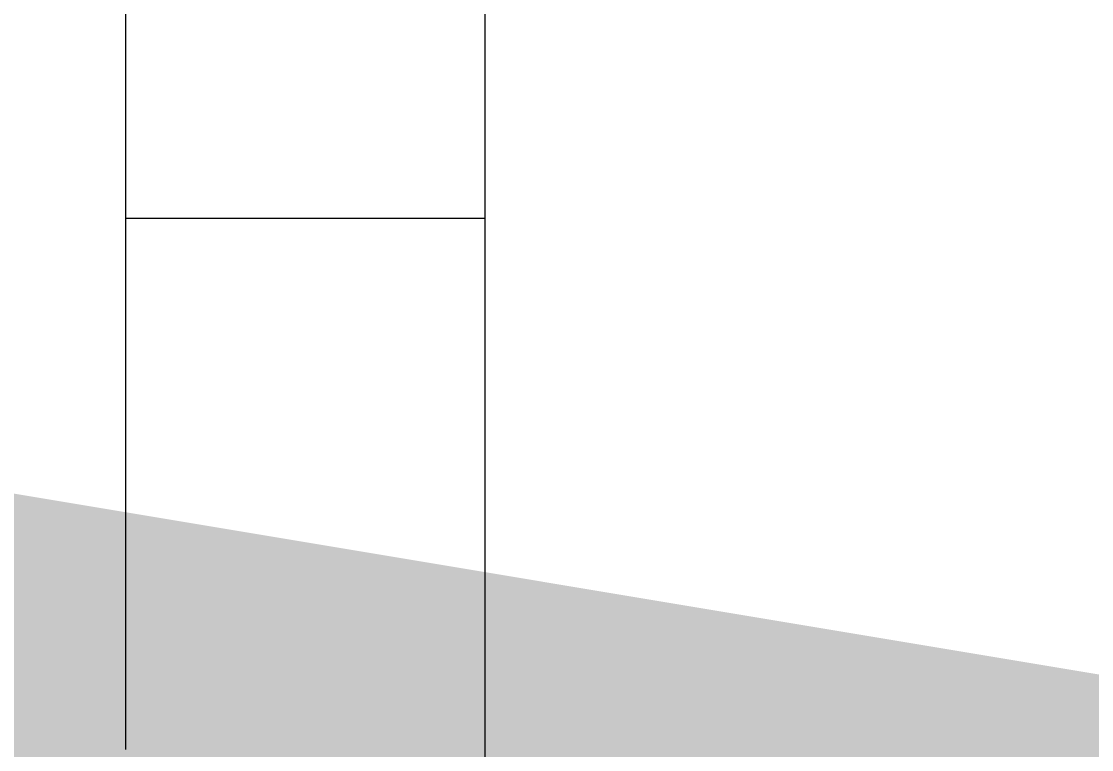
# Model space of a CAD drawing. Header units: inches. Extents: x -12418 to 57169, y -29325 to 19878.
# Drawn here: x 28388.9 to 28447, y -6885.6 to -6846 of the extents above; entities that cross this region are included whole.
import ezdxf

# ---------------------------------------------------------------- set-up
doc = ezdxf.new("R2010")
doc.units = ezdxf.units.IN
doc.header["$LTSCALE"] = 25
doc.header["$MEASUREMENT"] = 0
doc.header["$PDMODE"] = 3
doc.layers.get('0').update_dxf_attribs({"color": 8})
doc.layers.get('Defpoints').update_dxf_attribs({"color": 8})
for name, color, linetype, lineweight in [('00-Ground Floor$0$LOADING', 253, 'Continuous', 5), ('00-Ground Floor$0$NEW Wall', 166, 'Continuous', 5), ('E-DIM', 6, 'Continuous', 18)]:
    doc.layers.add(name, color=color, linetype=linetype, lineweight=lineweight)
doc.styles.get("Standard").update_dxf_attribs({"font": 'arial.ttf'})
doc.dimstyles.get("Standard").update_dxf_attribs({"dimtxt": 150, "dimasz": 150, "dimexe": 0.18, "dimexo": 0.0625, "dimgap": 1, "dimtad": 1, "dimdec": 0, "dimlfac": 0.1, "dimzin": 0, "dimdsep": 46, "dimtxsty": 'Standard', "dimcen": 0.09, "dimclrd": 256, "dimclrt": 7, "dimadec": 0, "dimazin": 0, "dimtfac": 1, "dimtdec": 0, "dimtofl": 0, "dimtmove": 0, "dimatfit": 3, "dimfxl": 1, "dimtolj": 1, "dimtzin": 0, "dimarcsym": 0})

# ---------------------------------------------------------------- blocks, each defined once
blk = doc.blocks.new('*X861')
at = {"color": 0}
for p, q in [((5, 3), (5, 3)), ((5, 3), (5, 3)), ((5, 3), (5, 3)), ((5, 3), (5, 3)), ((5, 3), (5, 3)), ((5, 3), (5, 3)), ((5, 3), (5, 3)), ((5, 3), (5, 3)), ((5, 3), (5, 3)), ((5, 3), (5, 3)), ((5, 3), (5, 3)), ((5, 3), (5, 3)), ((5, 3), (5, 3)), ((5, 3), (5, 3)), ((5, 3), (5, 3)), ((5, 3), (5, 3)), ((5, 3), (5, 3)), ((5, 3), (5, 3)), ((5, 3), (5, 3)), ((5, 3), (5, 3)), ((5, 3), (5, 3)), ((5, 3), (5, 3)), ((5, 3), (5, 3)), ((5, 3), (5, 3)), ((5, 3), (5, 3)), ((5, 3), (5, 3)), ((5, 3), (5, 3)), ((5, 3), (5, 3)), ((5, 3), (5, 3)), ((5, 3), (5, 3)), ((5, 3), (5, 3)), ((5, 3), (5, 3)), ((5, 3), (5, 3)), ((5, 3), (5, 3)), ((5, 3), (5, 3)), ((5, 3), (5, 3)), ((5, 3), (5, 3)), ((5, 3), (5, 3)), ((5, 3), (5, 3)), ((5, 3), (5, 3)), ((5, 3), (5, 3)), ((5, 3), (5, 3)), ((5, 3), (5, 3)), ((5, 3), (5, 3)), ((5, 3), (5, 3)), ((5, 3), (5, 3)), ((5, 3), (5, 3)), ((5, 3), (5, 3)), ((5, 3), (5, 3)), ((5, 3), (5, 3)), ((5, 3), (5, 3)), ((5, 3), (5, 3)), ((5, 3), (5, 3)), ((5, 3), (5, 3)), ((5, 3), (5, 3)), ((5, 3), (5, 3)), ((5, 3), (5, 3)), ((5, 3), (5, 3)), ((5, 3), (5, 3)), ((5, 3), (5, 3)), ((5, 3), (5, 3)), ((5, 3), (5, 3)), ((5, 3), (5, 3)), ((5, 3), (5, 3)), ((5, 3), (5, 3)), ((5, 3), (5, 3)), ((6, 3), (5, 3)), ((5, 3), (5, 3)), ((6, 3), (5, 3)), ((5, 3), (5, 3)), ((6, 3), (5, 3)), ((5, 3), (5, 3)), ((6, 3), (5, 3)), ((5, 3), (5, 3)), ((5, 3), (5, 3)), ((5, 3), (5, 3)), ((5, 3), (5, 3)), ((5, 3), (5, 3)), ((5, 3), (5, 3)), ((5, 3), (5, 3)), ((5, 3), (5, 3)), ((5, 3), (5, 3)), ((5, 3), (5, 3)), ((5, 3), (5, 3)), ((5, 3), (5, 3)), ((5, 3), (5, 3)), ((5, 3), (5, 3)), ((5, 3), (5, 3)), ((5, 3), (5, 3)), ((5, 3), (5, 3)), ((5, 3), (5, 3)), ((5, 3), (5, 3)), ((5, 3), (5, 3)), ((5, 3), (5, 3)), ((5, 3), (5, 3)), ((5, 3), (5, 3)), ((6, 3), (6, 3)), ((6, 3), (6, 3)), ((6, 3), (6, 3)), ((6, 3), (6, 3)), ((6, 3), (6, 3)), ((6, 3), (6, 3)), ((6, 3), (6, 3)), ((6, 3), (6, 3)), ((6, 3), (6, 3)), ((6, 3), (6, 3)), ((6, 3), (6, 3)), ((6, 3), (6, 3)), ((6, 3), (6, 3)), ((6, 3), (6, 3)), ((6, 3), (6, 3)), ((6, 3), (6, 3)), ((6, 3), (6, 3)), ((6, 3), (6, 3)), ((6, 3), (6, 3)), ((6, 3), (6, 3)), ((6, 3), (6, 3)), ((6, 3), (6, 3)), ((6, 3), (6, 3)), ((6, 3), (6, 3)), ((6, 3), (6, 3)), ((6, 3), (6, 3)), ((6, 3), (6, 3)), ((6, 3), (6, 3)), ((6, 3), (6, 3)), ((6, 3), (6, 3)), ((6, 3), (6, 3)), ((6, 3), (6, 3)), ((6, 3), (6, 3)), ((6, 3), (6, 3)), ((6, 3), (6, 3)), ((6, 3), (6, 3)), ((6, 3), (6, 3)), ((6, 3), (6, 3)), ((6, 3), (6, 3)), ((6, 3), (6, 3)), ((6, 3), (6, 3)), ((6, 3), (6, 3)), ((6, 3), (6, 3)), ((6, 3), (6, 3)), ((6, 3), (6, 3)), ((6, 3), (6, 3)), ((6, 3), (6, 3)), ((6, 3), (6, 3)), ((6, 3), (6, 3)), ((6, 3), (6, 3)), ((6, 3), (6, 3)), ((6, 3), (6, 3)), ((6, 3), (6, 3)), ((6, 3), (6, 3)), ((6, 3), (6, 3)), ((6, 3), (6, 3)), ((6, 3), (6, 3)), ((6, 3), (6, 3)), ((6, 3), (6, 3)), ((6, 3), (6, 3)), ((6, 3), (6, 3)), ((6, 3), (6, 3)), ((6, 3), (6, 3)), ((6, 3), (6, 3)), ((6, 3), (6, 3)), ((6, 3), (6, 3)), ((6, 3), (6, 3)), ((6, 3), (6, 3)), ((6, 3), (6, 3)), ((6, 3), (6, 3)), ((6, 3), (6, 3)), ((6, 3), (6, 3)), ((6, 3), (6, 3)), ((6, 3), (6, 3)), ((6, 3), (6, 3)), ((6, 3), (6, 3)), ((6, 3), (6, 3)), ((6, 3), (6, 3)), ((6, 3), (6, 3)), ((6, 3), (6, 3)), ((6, 3), (6, 3)), ((6, 3), (6, 3)), ((6, 3), (6, 3)), ((6, 3), (6, 3)), ((6, 3), (6, 3)), ((6, 3), (6, 3)), ((6, 3), (6, 3)), ((6, 3), (6, 3)), ((6, 3), (6, 3)), ((6, 3), (6, 3)), ((6, 3), (6, 3)), ((6, 3), (6, 3)), ((6, 3), (6, 3)), ((6, 3), (6, 3)), ((6, 3), (6, 3)), ((6, 3), (6, 3)), ((6, 3), (6, 3)), ((6, 3), (6, 3)), ((6, 3), (6, 3)), ((6, 3), (6, 3)), ((6, 3), (6, 3)), ((6, 3), (6, 3)), ((6, 3), (6, 3)), ((6, 3), (6, 3)), ((6, 3), (6, 3)), ((6, 3), (6, 3)), ((6, 3), (6, 3)), ((6, 3), (6, 3)), ((6, 3), (6, 3)), ((6, 3), (6, 3)), ((6, 3), (6, 3)), ((6, 3), (6, 3)), ((6, 3), (6, 3)), ((6, 3), (6, 3)), ((6, 3), (6, 3)), ((6, 3), (6, 3)), ((6, 3), (6, 3)), ((6, 3), (6, 3)), ((6, 3), (6, 3)), ((6, 3), (6, 3)), ((6, 3), (6, 3)), ((6, 3), (6, 3)), ((6, 3), (6, 3)), ((6, 3), (6, 3)), ((6, 3), (6, 3)), ((6, 3), (6, 3)), ((6, 3), (6, 3)), ((6, 3), (6, 3)), ((6, 3), (6, 3)), ((6, 3), (6, 3)), ((6, 3), (6, 3)), ((6, 3), (6, 3)), ((6, 3), (6, 3)), ((6, 3), (6, 3)), ((6, 3), (6, 3)), ((6, 3), (6, 3)), ((6, 3), (6, 3)), ((6, 3), (6, 3)), ((6, 3), (6, 3)), ((6, 3), (6, 3)), ((6, 3), (6, 3)), ((6, 3), (6, 3)), ((6, 3), (6, 3)), ((6, 3), (6, 3)), ((6, 3), (6, 3)), ((6, 3), (6, 3)), ((6, 3), (6, 3)), ((6, 3), (6, 3)), ((6, 3), (6, 3)), ((6, 3), (6, 3)), ((6, 3), (6, 3)), ((6, 3), (6, 3)), ((6, 3), (6, 3)), ((6, 3), (6, 3)), ((6, 3), (6, 3)), ((6, 3), (6, 3)), ((6, 3), (6, 3)), ((6, 3), (6, 3)), ((6, 3), (6, 3)), ((6, 3), (6, 3)), ((6, 3), (6, 3)), ((6, 3), (6, 3)), ((6, 3), (6, 3)), ((6, 3), (6, 3)), ((6, 3), (6, 3)), ((6, 3), (6, 3)), ((6, 3), (6, 3)), ((6, 3), (6, 3)), ((6, 3), (6, 3)), ((6, 3), (6, 3)), ((6, 3), (6, 3)), ((6, 3), (6, 3)), ((6, 3), (6, 3)), ((6, 3), (6, 3)), ((6, 3), (6, 3)), ((6, 3), (6, 3)), ((6, 3), (6, 3)), ((6, 3), (6, 3)), ((6, 3), (6, 3)), ((6, 3), (6, 3)), ((6, 3), (6, 3)), ((6, 3), (6, 3)), ((6, 3), (6, 3)), ((6, 3), (6, 3)), ((6, 3), (6, 3)), ((6, 3), (6, 3)), ((6, 3), (6, 3)), ((6, 3), (6, 3)), ((6, 3), (6, 3)), ((6, 3), (6, 3)), ((6, 3), (6, 3)), ((6, 3), (6, 3)), ((6, 3), (6, 3)), ((6, 3), (6, 3)), ((6, 3), (6, 3)), ((6, 3), (6, 3)), ((6, 3), (6, 3)), ((6, 3), (6, 3)), ((6, 3), (6, 3)), ((6, 3), (6, 3)), ((6, 3), (6, 3)), ((6, 3), (6, 3)), ((6, 3), (6, 3)), ((6, 3), (6, 3)), ((6, 3), (5, 3)), ((6, 3), (5, 3)), ((6, 3), (5, 3)), ((6, 3), (5, 3)), ((6, 3), (5, 3)), ((6, 3), (6, 3)), ((6, 3), (6, 3)), ((6, 3), (6, 3)), ((6, 3), (6, 3)), ((6, 3), (6, 3)), ((6, 3), (6, 3)), ((6, 3), (6, 3)), ((6, 3), (6, 3)), ((6, 3), (6, 3)), ((6, 3), (6, 3)), ((6, 3), (6, 3)), ((6, 3), (6, 3)), ((6, 3), (6, 3)), ((6, 3), (6, 3)), ((6, 3), (6, 3)), ((6, 3), (6, 3)), ((6, 3), (6, 3)), ((6, 3), (6, 3)), ((6, 3), (6, 3)), ((6, 3), (6, 3)), ((6, 3), (6, 3)), ((6, 3), (6, 3)), ((6, 3), (6, 3)), ((6, 3), (6, 3)), ((6, 3), (6, 3)), ((6, 3), (6, 3)), ((6, 3), (6, 3)), ((6, 3), (6, 3)), ((6, 3), (6, 3)), ((6, 3), (6, 3)), ((6, 3), (6, 3)), ((6, 3), (6, 3)), ((6, 3), (6, 3)), ((6, 3), (6, 3)), ((6, 3), (6, 3)), ((6, 3), (6, 3)), ((6, 3), (6, 3)), ((6, 3), (6, 3)), ((6, 3), (6, 3)), ((6, 3), (6, 3)), ((6, 3), (6, 3)), ((6, 3), (6, 3)), ((6, 3), (6, 3)), ((6, 3), (6, 3)), ((6, 3), (6, 3)), ((6, 3), (6, 3)), ((6, 3), (6, 3)), ((6, 3), (6, 3)), ((6, 3), (6, 3)), ((6, 3), (6, 3)), ((6, 3), (6, 3)), ((6, 3), (6, 3)), ((6, 3), (6, 3)), ((6, 3), (6, 3)), ((6, 3), (6, 3)), ((6, 3), (6, 3)), ((6, 3), (6, 3)), ((6, 3), (6, 3)), ((6, 3), (6, 3)), ((6, 3), (6, 3)), ((6, 3), (6, 3)), ((6, 3), (6, 3)), ((6, 3), (6, 3)), ((6, 3), (6, 3)), ((6, 3), (6, 3)), ((6, 3), (6, 3)), ((6, 3), (6, 3)), ((6, 3), (6, 3)), ((6, 3), (6, 3)), ((6, 3), (6, 3)), ((6, 3), (6, 3)), ((6, 3), (6, 3)), ((6, 3), (6, 3)), ((6, 3), (6, 3)), ((6, 3), (6, 3)), ((6, 3), (6, 3)), ((6, 3), (6, 3)), ((6, 3), (6, 3)), ((6, 3), (6, 3)), ((6, 3), (6, 3)), ((6, 3), (6, 3)), ((6, 3), (6, 3)), ((6, 3), (6, 3)), ((6, 3), (6, 3)), ((6, 3), (6, 3)), ((6, 3), (6, 3)), ((6, 3), (6, 3)), ((6, 3), (6, 3)), ((6, 3), (6, 3)), ((6, 3), (6, 3)), ((6, 3), (6, 3)), ((6, 3), (6, 3)), ((6, 3), (6, 3)), ((6, 3), (6, 3)), ((6, 3), (6, 3)), ((6, 3), (6, 3)), ((6, 3), (6, 3)), ((6, 3), (6, 3)), ((6, 3), (6, 3)), ((6, 3), (6, 3)), ((6, 3), (6, 3)), ((6, 3), (6, 3)), ((6, 3), (6, 3)), ((6, 3), (6, 3)), ((6, 3), (6, 3)), ((6, 3), (6, 3)), ((6, 3), (6, 3)), ((6, 3), (6, 3)), ((6, 3), (6, 3)), ((6, 3), (6, 3)), ((6, 3), (6, 3)), ((6, 3), (6, 3)), ((6, 3), (6, 3)), ((6, 3), (6, 3)), ((6, 3), (6, 3)), ((6, 3), (6, 3)), ((6, 3), (6, 3)), ((6, 3), (6, 3)), ((6, 3), (6, 3)), ((6, 3), (6, 3)), ((6, 3), (6, 3)), ((6, 3), (6, 3)), ((6, 3), (6, 3)), ((6, 3), (6, 3)), ((6, 3), (6, 3)), ((6, 3), (6, 3)), ((6, 3), (6, 3)), ((6, 3), (6, 3)), ((6, 3), (6, 3)), ((6, 3), (6, 3)), ((6, 3), (6, 3)), ((6, 3), (6, 3)), ((6, 3), (6, 3)), ((6, 3), (6, 3)), ((6, 3), (6, 3)), ((6, 3), (6, 3)), ((6, 3), (6, 3)), ((6, 3), (6, 3)), ((6, 3), (6, 3)), ((6, 3), (6, 3)), ((6, 3), (6, 3)), ((6, 3), (6, 3)), ((6, 3), (6, 3)), ((6, 3), (6, 3)), ((6, 3), (6, 3)), ((6, 3), (6, 3)), ((6, 3), (6, 3)), ((6, 3), (6, 3)), ((6, 3), (6, 3)), ((6, 3), (6, 3)), ((6, 3), (6, 3)), ((6, 3), (6, 3)), ((6, 3), (6, 3)), ((6, 3), (6, 3)), ((6, 3), (6, 3)), ((6, 3), (6, 3)), ((6, 3), (6, 3)), ((6, 3), (6, 3)), ((6, 3), (6, 3)), ((6, 3), (6, 3)), ((6, 3), (6, 3)), ((6, 3), (6, 3)), ((6, 3), (6, 3)), ((6, 3), (6, 3)), ((6, 3), (6, 3)), ((6, 3), (6, 3)), ((6, 3), (6, 3)), ((6, 3), (6, 3)), ((6, 3), (6, 3)), ((6, 3), (6, 3)), ((6, 3), (6, 3)), ((6, 3), (6, 3)), ((6, 3), (6, 3)), ((6, 3), (6, 3)), ((6, 3), (6, 3)), ((6, 3), (6, 3)), ((6, 3), (6, 3)), ((6, 3), (6, 3)), ((6, 3), (6, 3)), ((6, 3), (6, 3)), ((6, 3), (6, 3)), ((6, 3), (6, 3)), ((6, 3), (6, 3)), ((6, 3), (6, 3)), ((6, 3), (6, 3)), ((6, 3), (6, 3)), ((6, 3), (6, 3)), ((6, 3), (6, 3)), ((6, 3), (6, 3)), ((6, 3), (6, 3)), ((6, 3), (6, 3)), ((6, 3), (6, 3)), ((6, 3), (6, 3)), ((6, 3), (6, 3)), ((6, 3), (6, 3)), ((6, 3), (6, 3)), ((6, 3), (6, 3)), ((6, 3), (6, 3)), ((6, 3), (6, 3)), ((6, 3), (6, 3)), ((6, 3), (6, 3)), ((6, 3), (6, 3)), ((6, 3), (6, 3)), ((6, 3), (6, 3)), ((6, 3), (6, 3)), ((6, 3), (6, 3)), ((6, 3), (6, 3)), ((6, 3), (6, 3)), ((6, 3), (6, 3)), ((6, 3), (6, 3)), ((6, 3), (6, 3)), ((6, 3), (6, 3)), ((6, 3), (6, 3)), ((6, 3), (6, 3)), ((6, 3), (6, 3)), ((6, 3), (6, 3)), ((6, 3), (6, 3)), ((6, 3), (6, 3)), ((6, 3), (6, 3)), ((6, 3), (6, 3)), ((6, 3), (6, 3)), ((6, 3), (6, 3)), ((6, 3), (6, 3)), ((6, 3), (6, 3)), ((6, 3), (6, 3)), ((6, 3), (6, 3)), ((6, 3), (6, 3)), ((6, 3), (6, 3)), ((6, 3), (6, 3)), ((6, 3), (6, 3)), ((6, 3), (6, 3)), ((6, 3), (6, 3)), ((6, 3), (6, 3)), ((6, 3), (6, 3)), ((6, 3), (6, 3)), ((6, 3), (6, 3)), ((6, 3), (6, 3)), ((6, 3), (6, 3)), ((6, 3), (6, 3)), ((6, 3), (6, 3)), ((6, 3), (6, 3)), ((6, 3), (6, 3)), ((6, 3), (6, 3)), ((6, 3), (6, 3)), ((6, 3), (6, 3)), ((6, 3), (6, 3)), ((6, 3), (6, 3)), ((6, 3), (6, 3)), ((6, 3), (6, 3)), ((6, 3), (6, 3)), ((6, 3), (6, 3)), ((6, 3), (6, 3)), ((6, 3), (6, 3)), ((6, 3), (6, 3)), ((6, 3), (6, 3)), ((6, 3), (6, 3)), ((6, 3), (6, 3)), ((6, 3), (6, 3)), ((6, 3), (6, 3)), ((6, 3), (6, 3)), ((6, 3), (6, 3)), ((6, 3), (6, 3)), ((6, 3), (6, 3)), ((6, 3), (6, 3)), ((6, 3), (6, 3)), ((6, 3), (6, 3)), ((6, 3), (6, 3)), ((6, 3), (6, 3)), ((6, 3), (6, 3)), ((6, 3), (6, 3)), ((6, 3), (6, 3)), ((6, 3), (6, 3)), ((6, 3), (6, 3)), ((6, 3), (6, 3)), ((6, 3), (6, 3)), ((6, 3), (6, 3)), ((6, 3), (6, 3)), ((6, 3), (6, 3)), ((6, 3), (6, 3)), ((6, 3), (6, 3)), ((6, 3), (6, 3)), ((6, 3), (6, 3)), ((6, 3), (6, 3)), ((6, 3), (6, 3)), ((6, 3), (6, 3)), ((6, 3), (6, 3)), ((6, 3), (6, 3)), ((6, 3), (6, 3)), ((6, 3), (6, 3)), ((6, 3), (6, 3)), ((6, 3), (6, 3)), ((6, 3), (6, 3)), ((6, 3), (6, 3)), ((6, 3), (6, 3)), ((6, 3), (6, 3)), ((6, 3), (6, 3)), ((6, 3), (6, 3)), ((6, 3), (6, 3)), ((6, 3), (6, 3)), ((6, 3), (6, 3)), ((6, 3), (6, 3)), ((6, 3), (6, 3)), ((6, 3), (6, 3)), ((6, 3), (6, 3)), ((6, 3), (6, 3)), ((6, 3), (6, 3)), ((6, 3), (6, 3)), ((6, 3), (6, 3)), ((6, 3), (6, 3)), ((6, 3), (6, 3)), ((6, 3), (6, 3)), ((6, 3), (6, 3)), ((6, 3), (6, 3)), ((6, 3), (6, 3)), ((6, 3), (6, 3)), ((6, 3), (6, 3)), ((6, 3), (6, 3))]:
    blk.add_line(p, q, dxfattribs=at)
blk = doc.blocks.new('*X862')
at = {"color": 0}
for p, q in [((13, 1), (13, 1)), ((13, 1), (13, 1)), ((13, 1), (13, 1)), ((13, 1), (13, 1)), ((13, 1), (13, 1)), ((13, 1), (13, 1)), ((13, 1), (13, 1)), ((13, 1), (13, 1)), ((13, 1), (13, 1)), ((13, 1), (13, 1)), ((13, 1), (13, 1)), ((13, 1), (13, 1)), ((13, 1), (13, 1)), ((13, 1), (13, 1)), ((13, 1), (13, 1)), ((13, 1), (14, 1)), ((13, 1), (14, 1)), ((13, 1), (14, 1)), ((13, 1), (13, 1)), ((13, 1), (13, 1)), ((13, 1), (13, 1)), ((13, 1), (13, 1)), ((13, 1), (13, 1)), ((13, 1), (13, 1)), ((13, 1), (13, 1)), ((13, 1), (13, 1)), ((13, 1), (13, 1)), ((13, 1), (13, 1)), ((13, 1), (13, 1)), ((13, 1), (13, 1)), ((13, 1), (13, 1)), ((13, 1), (13, 1)), ((13, 1), (13, 1)), ((13, 1), (13, 1)), ((13, 1), (13, 1)), ((13, 1), (13, 1)), ((13, 1), (13, 1)), ((13, 1), (13, 1)), ((13, 1), (13, 1)), ((13, 1), (13, 1)), ((13, 1), (13, 1)), ((13, 1), (13, 1)), ((13, 1), (13, 1)), ((13, 1), (13, 1)), ((13, 1), (13, 1)), ((13, 1), (13, 1)), ((13, 1), (13, 1)), ((13, 1), (13, 1)), ((13, 1), (13, 1)), ((13, 1), (13, 1)), ((13, 1), (13, 1)), ((13, 1), (13, 1)), ((13, 1), (13, 1)), ((13, 1), (13, 1)), ((13, 1), (13, 1)), ((13, 1), (13, 1)), ((13, 1), (13, 1)), ((13, 1), (13, 1)), ((13, 1), (13, 1)), ((13, 1), (13, 1)), ((13, 1), (13, 1)), ((13, 1), (13, 1)), ((13, 1), (13, 1)), ((13, 1), (13, 1)), ((13, 1), (13, 1)), ((13, 1), (13, 1)), ((13, 1), (13, 1)), ((13, 1), (13, 1)), ((13, 1), (13, 1)), ((13, 1), (13, 1)), ((13, 1), (13, 1)), ((13, 1), (13, 1)), ((13, 1), (13, 1)), ((13, 1), (13, 1)), ((13, 1), (13, 1)), ((13, 1), (13, 1)), ((13, 1), (13, 1)), ((13, 1), (13, 1)), ((13, 1), (13, 1)), ((13, 1), (13, 1)), ((13, 1), (13, 1)), ((13, 1), (13, 1)), ((13, 1), (13, 1)), ((13, 1), (13, 1)), ((13, 1), (13, 1)), ((13, 1), (13, 1)), ((13, 1), (13, 1)), ((13, 1), (13, 1)), ((13, 1), (13, 1)), ((13, 1), (13, 1)), ((13, 1), (13, 1)), ((13, 1), (13, 1)), ((13, 1), (13, 1)), ((13, 1), (13, 1)), ((13, 1), (13, 1)), ((13, 1), (13, 1)), ((13, 1), (13, 1)), ((13, 1), (13, 1)), ((13, 1), (13, 1)), ((13, 1), (13, 1)), ((13, 1), (13, 1)), ((13, 1), (13, 1)), ((13, 1), (13, 1)), ((13, 1), (13, 1)), ((13, 1), (13, 1)), ((13, 1), (13, 1)), ((13, 1), (13, 1)), ((13, 1), (13, 1)), ((13, 1), (13, 1)), ((13, 1), (13, 1)), ((13, 1), (13, 1)), ((13, 1), (13, 1)), ((13, 1), (13, 1)), ((13, 1), (13, 1)), ((13, 1), (13, 1)), ((13, 1), (13, 1)), ((13, 1), (13, 1)), ((13, 1), (13, 1)), ((13, 1), (13, 1)), ((13, 1), (13, 1)), ((13, 1), (13, 1)), ((13, 1), (13, 1)), ((13, 1), (13, 1)), ((13, 1), (14, 1)), ((13, 0), (13, 0)), ((13, 0), (13, 0)), ((13, 0), (13, 0)), ((13, 0), (13, 0)), ((13, 0), (13, 0)), ((13, 0), (13, 0)), ((13, 0), (13, 0)), ((13, 0), (13, 0)), ((13, 0), (13, 0)), ((13, 0), (13, 0)), ((13, 0), (13, 0)), ((13, 0), (13, 0)), ((13, 0), (13, 0)), ((13, 0), (13, 0)), ((13, 0), (13, 0)), ((13, 0), (13, 0)), ((13, 0), (13, 0)), ((13, 0), (13, 0)), ((13, 0), (13, 0)), ((13, 0), (13, 0)), ((13, 0), (13, 0)), ((13, 0), (13, 0)), ((13, 0), (13, 0)), ((13, 0), (13, 0)), ((13, 0), (13, 0)), ((13, 0), (13, 0)), ((13, 0), (13, 0)), ((13, 0), (13, 0)), ((13, 0), (13, 0)), ((13, 0), (13, 0)), ((13, 0), (13, 0)), ((13, 0), (13, 0)), ((13, 0), (13, 0)), ((13, 0), (13, 0)), ((13, 0), (13, 0)), ((13, 0), (13, 0)), ((13, 0), (13, 0)), ((13, 0), (13, 0)), ((13, 0), (13, 0)), ((13, 0), (13, 0)), ((13, 0), (13, 0)), ((13, 0), (13, 0)), ((13, 0), (13, 0)), ((13, 0), (13, 0)), ((13, 0), (13, 0)), ((13, 0), (13, 0)), ((13, 0), (13, 0)), ((13, 0), (13, 0)), ((13, 0), (14, 0)), ((13, 0), (14, 0)), ((13, 0), (13, 0)), ((13, 0), (14, 0)), ((14, 1), (14, 1)), ((14, 1), (14, 1)), ((14, 1), (14, 1)), ((14, 1), (14, 1)), ((14, 1), (14, 1)), ((14, 1), (14, 1)), ((14, 1), (14, 1)), ((14, 1), (14, 1)), ((14, 1), (14, 1)), ((14, 1), (14, 1)), ((14, 1), (14, 1)), ((14, 1), (14, 1)), ((14, 1), (14, 1)), ((14, 1), (14, 1)), ((14, 1), (14, 1)), ((14, 1), (14, 1)), ((14, 1), (14, 1)), ((14, 1), (14, 1)), ((14, 1), (14, 1)), ((14, 1), (14, 1)), ((14, 1), (14, 1)), ((14, 1), (14, 1)), ((14, 1), (14, 1)), ((14, 1), (14, 1)), ((14, 1), (14, 1)), ((14, 1), (14, 1)), ((14, 1), (14, 1)), ((14, 1), (14, 1)), ((14, 1), (14, 1)), ((14, 1), (14, 1)), ((14, 1), (14, 1)), ((14, 1), (14, 1)), ((14, 1), (14, 1)), ((14, 1), (14, 1)), ((14, 1), (14, 1)), ((14, 1), (14, 1)), ((14, 1), (14, 1)), ((14, 1), (14, 1)), ((14, 1), (14, 1)), ((14, 1), (14, 1)), ((14, 1), (14, 1)), ((14, 1), (14, 1)), ((14, 1), (14, 1)), ((14, 1), (14, 1)), ((14, 1), (14, 1)), ((14, 1), (14, 1)), ((14, 1), (14, 1)), ((14, 1), (14, 1)), ((14, 1), (14, 1)), ((14, 1), (14, 1)), ((14, 1), (14, 1)), ((14, 1), (14, 1)), ((14, 1), (14, 1)), ((14, 1), (14, 1)), ((14, 1), (14, 1)), ((14, 1), (14, 1)), ((14, 1), (14, 1)), ((14, 1), (14, 1)), ((14, 1), (14, 1)), ((14, 1), (14, 1)), ((14, 1), (14, 1)), ((14, 1), (14, 1)), ((14, 1), (14, 1)), ((14, 1), (14, 1)), ((14, 1), (14, 1)), ((14, 1), (14, 1)), ((14, 1), (14, 1)), ((14, 1), (14, 1)), ((14, 1), (14, 1)), ((14, 1), (14, 1)), ((14, 1), (14, 1)), ((14, 1), (14, 1)), ((14, 1), (14, 1)), ((14, 1), (14, 1)), ((14, 1), (14, 1)), ((14, 1), (14, 1)), ((14, 1), (14, 1)), ((14, 1), (14, 1)), ((14, 1), (14, 1)), ((14, 1), (14, 1)), ((14, 1), (14, 1)), ((14, 1), (14, 1)), ((14, 1), (14, 1)), ((14, 1), (14, 1)), ((14, 1), (14, 1)), ((14, 1), (14, 1)), ((14, 1), (14, 1)), ((14, 1), (14, 1)), ((14, 1), (14, 1)), ((14, 1), (14, 1)), ((14, 1), (14, 1)), ((14, 1), (14, 1)), ((14, 1), (14, 1)), ((14, 1), (14, 1)), ((14, 0), (14, 0)), ((14, 0), (14, 0)), ((14, 0), (14, 0)), ((14, 0), (14, 0)), ((14, 0), (14, 0)), ((14, 0), (14, 0)), ((14, 0), (14, 0)), ((14, 0), (14, 0)), ((14, 0), (14, 0)), ((14, 0), (14, 0)), ((14, 0), (14, 0)), ((14, 0), (14, 0)), ((14, 0), (14, 0)), ((14, 0), (14, 0)), ((14, 0), (14, 0)), ((14, 0), (14, 0)), ((14, 0), (14, 0)), ((14, 0), (14, 0)), ((14, 0), (14, 0)), ((14, 0), (14, 0)), ((14, 0), (14, 0)), ((14, 0), (14, 0)), ((14, 0), (14, 0)), ((14, 0), (14, 0)), ((14, 0), (14, 0)), ((14, 0), (14, 0)), ((14, 0), (14, 0)), ((14, 0), (14, 0)), ((14, 0), (14, 0)), ((14, 0), (14, 0)), ((14, 0), (14, 0)), ((14, 0), (14, 0)), ((14, 0), (14, 0)), ((14, 0), (14, 0)), ((14, 0), (14, 0)), ((14, 0), (14, 0)), ((14, 0), (14, 0)), ((14, 0), (14, 0)), ((14, 0), (14, 0)), ((14, 0), (14, 0)), ((14, 0), (14, 0)), ((14, 0), (14, 0)), ((14, 0), (14, 0)), ((14, 0), (14, 0)), ((14, 0), (14, 0)), ((14, 0), (14, 0)), ((14, 0), (14, 0)), ((14, 0), (14, 0)), ((13, 0), (13, 0)), ((13, 0), (14, 0)), ((13, 0), (13, 0)), ((13, 0), (14, 0)), ((13, 0), (13, 0)), ((13, 0), (14, 0)), ((13, 0), (13, 0)), ((13, 0), (13, 0)), ((13, 0), (13, 0)), ((13, 0), (13, 0)), ((13, 0), (14, 0)), ((13, 0), (13, 0)), ((13, 0), (14, 0)), ((13, 0), (13, 0)), ((13, 0), (14, 0)), ((13, 0), (13, 0)), ((13, 0), (14, 0)), ((13, 0), (13, 0)), ((13, 0), (14, 0)), ((13, 0), (13, 0)), ((13, 0), (14, 0)), ((13, 0), (13, 0)), ((13, 0), (14, 0)), ((13, 0), (13, 0)), ((13, 0), (13, 0)), ((13, 0), (13, 0)), ((13, 0), (14, 0)), ((13, 0), (13, 0)), ((13, 0), (14, 0)), ((13, 0), (13, 0)), ((13, 0), (14, 0)), ((13, 0), (13, 0)), ((13, 0), (14, 0)), ((13, 0), (13, 0)), ((13, 0), (13, 0)), ((13, 0), (13, 0)), ((13, 0), (13, 0)), ((13, 0), (13, 0)), ((13, 0), (13, 0)), ((13, 0), (13, 0)), ((13, 0), (13, 0)), ((13, 0), (13, 0)), ((13, 0), (13, 0)), ((13, 0), (13, 0)), ((13, 0), (13, 0)), ((13, 0), (13, 0)), ((13, 0), (13, 0)), ((13, 0), (13, 0)), ((13, 0), (13, 0)), ((13, 0), (13, 0)), ((13, 0), (13, 0)), ((13, 0), (13, 0)), ((13, 0), (13, 0)), ((13, 0), (13, 0)), ((13, 0), (13, 0)), ((13, 0), (13, 0)), ((13, 0), (13, 0)), ((13, 0), (13, 0)), ((13, 0), (13, 0)), ((13, 0), (13, 0)), ((13, 0), (13, 0)), ((13, 0), (13, 0)), ((13, 0), (13, 0)), ((13, 0), (13, 0)), ((13, -1), (13, -1)), ((13, -1), (13, -1)), ((13, -1), (13, -1)), ((13, -1), (13, -1)), ((13, -1), (13, -1)), ((13, -1), (14, -1)), ((13, -1), (13, -1)), ((14, 0), (14, 0)), ((14, 0), (14, 0)), ((14, 0), (14, 0)), ((14, 0), (14, 0)), ((14, 0), (14, 0)), ((14, 0), (14, 0)), ((14, 0), (14, 0)), ((14, 0), (14, 0)), ((14, 0), (14, 0)), ((14, 0), (14, 0)), ((14, 0), (14, 0)), ((14, 0), (14, 0)), ((14, 0), (14, 0)), ((14, 0), (14, 0)), ((14, 0), (14, 0)), ((13, 0), (14, 0)), ((14, 0), (14, 0)), ((14, 0), (14, 0)), ((14, 0), (14, 0)), ((14, 0), (14, 0)), ((14, 0), (14, 0)), ((14, 0), (14, 0)), ((14, 0), (14, 0)), ((14, 0), (14, 0)), ((14, 0), (14, 0)), ((14, 0), (14, 0)), ((14, 0), (14, 0)), ((14, 0), (14, 0)), ((14, 0), (14, 0)), ((14, 0), (14, 0)), ((14, 0), (14, 0)), ((14, 0), (14, 0)), ((14, 0), (14, 0)), ((14, 0), (14, 0)), ((14, 0), (14, 0)), ((14, 0), (14, 0)), ((14, 0), (14, 0)), ((14, 0), (14, 0)), ((14, 0), (14, 0)), ((14, 0), (14, 0)), ((14, 0), (14, 0)), ((14, 0), (14, 0)), ((14, 0), (14, 0)), ((14, 0), (14, 0)), ((14, 0), (14, 0)), ((14, 0), (14, 0)), ((14, 0), (14, 0)), ((14, 0), (14, 0)), ((14, 0), (14, 0)), ((14, 0), (14, 0)), ((14, -1), (14, -1)), ((14, -1), (14, -1)), ((14, -1), (14, -1)), ((14, -1), (14, -1)), ((14, -1), (14, -1))]:
    blk.add_line(p, q, dxfattribs=at)
blk = doc.blocks.new('00-Ground Floor$0$GF21018-P')
at = {"color": 0}
for p, q in [((0.220494, 0.475631), (0.220494, 0.067498)), ((0.240011, 0.322592), (0.240011, 0.140001)), ((0.220494, 0.293723), (0.240011, 0.293723))]:
    blk.add_line(p, q, dxfattribs=at)
for points in [[(0.240011, 0.293723), (0.240011, 0.293723), (0.240011, 0.293723), (0.240011, 0.293723), (0.240011, 0.293723), (0.240011, 0.293723), (0.240011, 0.293723), (0.240011, 0.293723), (0.240011, 0.293723), (0.240011, 0.293723), (0.240011, 0.293723), (0.240011, 0.293723), (0.240011, 0.293723), (0.240011, 0.293723), (0.240011, 0.293723), (0.240011, 0.293723), (0.240011, 0.293723), (0.240011, 0.293723), (0.240011, 0.293723), (0.240011, 0.293723), (0.240011, 0.293723), (0.240011, 0.293723), (0.240011, 0.293723), (0.240011, 0.293723), (0.240011, 0.293723), (0.240011, 0.293723), (0.240011, 0.293723), (0.240011, 0.293723), (0.240011, 0.293723), (0.240011, 0.293723), (0.240011, 0.293723), (0.240011, 0.293723), (0.240011, 0.293723), (0.240011, 0.293723), (0.240011, 0.293723), (0.240011, 0.293723), (0.240011, 0.293723), (0.240011, 0.293723), (0.240011, 0.293723), (0.240011, 0.293723), (0.240011, 0.293723), (0.240011, 0.293723), (0.240011, 0.293723), (0.240011, 0.293723), (0.240011, 0.293723), (0.240011, 0.293723), (0.240011, 0.293723), (0.240011, 0.293723), (0.240011, 0.293723), (0.240011, 0.293723), (0.240011, 0.293723), (0.240011, 0.293723), (0.240011, 0.293723), (0.240011, 0.293723), (0.240011, 0.293723), (0.240011, 0.293723), (0.240011, 0.293723), (0.240011, 0.293723), (0.240011, 0.293723), (0.240011, 0.293723), (0.240011, 0.293723), (0.240011, 0.293723), (0.240011, 0.293723), (0.240011, 0.293723), (0.240011, 0.293723), (0.240011, 0.293723), (0.240011, 0.293723), (0.240011, 0.293723), (0.240011, 0.293723), (0.240011, 0.293723), (0.240011, 0.293723), (0.240011, 0.293723), (0.240011, 0.293723), (0.240011, 0.293723), (0.240011, 0.293723), (0.240011, 0.293723), (0.240011, 0.293723), (0.240011, 0.293723), (0.240011, 0.293723), (0.240011, 0.293723), (0.240011, 0.293723), (0.240011, 0.293723), (0.240011, 0.293723), (0.240011, 0.293723), (0.240011, 0.293723), (0.240011, 0.293723), (0.240011, 0.293723), (0.240011, 0.293723), (0.240011, 0.293723), (0.240011, 0.293723), (0.240011, 0.293723), (0.240011, 0.293723), (0.240011, 0.293723), (0.240011, 0.293723), (0.240011, 0.293723), (0.240011, 0.293723), (0.240011, 0.293723), (0.240011, 0.293723), (0.240011, 0.293723), (0.240011, 0.293723), (0.240011, 0.293723), (0.240011, 0.293723), (0.240011, 0.293723), (0.240011, 0.293723), (0.240011, 0.293723), (0.240011, 0.293723), (0.240011, 0.293723), (0.240011, 0.293723), (0.240011, 0.293723), (0.240011, 0.293723), (0.240011, 0.293723), (0.240011, 0.293723), (0.240011, 0.293723), (0.240011, 0.293723), (0.240011, 0.293723), (0.240011, 0.293723), (0.240011, 0.293723), (0.240011, 0.293723), (0.240011, 0.293723), (0.240011, 0.293723), (0.240011, 0.293723), (0.240011, 0.293723), (0.240011, 0.293723), (0.240011, 0.293723), (0.240011, 0.293723), (0.240011, 0.293723), (0.240011, 0.293723), (0.240011, 0.293723), (0.240011, 0.293723), (0.240011, 0.293723), (0.240011, 0.293723), (0.240011, 0.293723), (0.240011, 0.293723), (0.240011, 0.293723), (0.240011, 0.293723), (0.240011, 0.293723), (0.240011, 0.293723), (0.240011, 0.293723), (0.240011, 0.293723), (0.240011, 0.293723), (0.240011, 0.293723), (0.240011, 0.293723), (0.240011, 0.293723), (0.240011, 0.293723), (0.240011, 0.293723), (0.240011, 0.293723), (0.240011, 0.293723), (0.240011, 0.293723), (0.240011, 0.293723), (0.240011, 0.293723), (0.240011, 0.293723), (0.240011, 0.293723), (0.240011, 0.293723), (0.240011, 0.293723), (0.240011, 0.293723), (0.240011, 0.293723), (0.240011, 0.293723), (0.240011, 0.293723), (0.240011, 0.293723), (0.240011, 0.293723), (0.240011, 0.293723), (0.240011, 0.293723), (0.240011, 0.293723), (0.240011, 0.293723), (0.240011, 0.293723), (0.240011, 0.293723), (0.240011, 0.293723), (0.240011, 0.293723), (0.240011, 0.293723), (0.240011, 0.293723), (0.240011, 0.293723), (0.240011, 0.293723), (0.240011, 0.293723), (0.240011, 0.293723), (0.240011, 0.293723), (0.240011, 0.293723), (0.240011, 0.293723), (0.240011, 0.293723), (0.240011, 0.293723), (0.240011, 0.293723), (0.240011, 0.293723), (0.240011, 0.293723), (0.240011, 0.293723), (0.240011, 0.293723), (0.240011, 0.293723), (0.240011, 0.293723), (0.240011, 0.293723), (0.240011, 0.293723), (0.240011, 0.293723), (0.240011, 0.293723), (0.240011, 0.293723), (0.240011, 0.293723), (0.240011, 0.293723), (0.240011, 0.293723), (0.240011, 0.293723), (0.240011, 0.293723), (0.240011, 0.293723), (0.240011, 0.293723), (0.240011, 0.293723), (0.240011, 0.293723), (0.240011, 0.293723), (0.240011, 0.293723), (0.240011, 0.293723), (0.240011, 0.293723), (0.240011, 0.293723), (0.240011, 0.293723), (0.240011, 0.293723), (0.240011, 0.293723), (0.240011, 0.293723), (0.240011, 0.293723), (0.240011, 0.293723), (0.240011, 0.293723), (0.240011, 0.293723), (0.240011, 0.293723), (0.240011, 0.293723), (0.240011, 0.293723), (0.240011, 0.293723), (0.240011, 0.293723), (0.240011, 0.293723), (0.240011, 0.293723), (0.240011, 0.293723), (0.240011, 0.293723), (0.240011, 0.293723), (0.240011, 0.293723), (0.240011, 0.293723), (0.240011, 0.293723), (0.240011, 0.293723), (0.240011, 0.293723), (0.240011, 0.293723), (0.240011, 0.293723), (0.240011, 0.293723), (0.240011, 0.293723), (0.240011, 0.293723), (0.240011, 0.293723), (0.240011, 0.293723), (0.240011, 0.293723), (0.240011, 0.293723), (0.240011, 0.293723), (0.240011, 0.293723), (0.240011, 0.293723), (0.240011, 0.293723), (0.240011, 0.293723), (0.240011, 0.293723), (0.240011, 0.293723), (0.240011, 0.293723), (0.240011, 0.293723), (0.240011, 0.293723), (0.240011, 0.293723), (0.240011, 0.293723), (0.240011, 0.293723), (0.240011, 0.293723), (0.240011, 0.293723), (0.240011, 0.293723), (0.240011, 0.293723), (0.240011, 0.293723), (0.240011, 0.293723), (0.240011, 0.293723), (0.240011, 0.293723), (0.240011, 0.293723), (0.240011, 0.293723), (0.240011, 0.293723), (0.240011, 0.293723), (0.240011, 0.293723), (0.240011, 0.293723), (0.240011, 0.293723), (0.240011, 0.293723), (0.240011, 0.293723), (0.240011, 0.293723), (0.240011, 0.293723), (0.240011, 0.293723), (0.240011, 0.293723), (0.240011, 0.293723), (0.240011, 0.293723), (0.240011, 0.293723), (0.240011, 0.293723), (0.240011, 0.293723), (0.240011, 0.293723)], [(0.240011, 0.293723), (0.240011, 0.293723), (0.240011, 0.293723), (0.240011, 0.293723), (0.240011, 0.293723), (0.240011, 0.293723), (0.240011, 0.293723), (0.240011, 0.293723), (0.240011, 0.293723), (0.240011, 0.293723), (0.240011, 0.293723), (0.240011, 0.293723), (0.240011, 0.293723), (0.240011, 0.293723), (0.240011, 0.293723), (0.240011, 0.293723), (0.240011, 0.293723), (0.240011, 0.293723), (0.240011, 0.293723), (0.240011, 0.293723), (0.240011, 0.293723), (0.240011, 0.293723), (0.240011, 0.293723), (0.240011, 0.293723), (0.240011, 0.293723), (0.240011, 0.293723), (0.240011, 0.293723), (0.240011, 0.293723), (0.240011, 0.293723), (0.240011, 0.293723), (0.240011, 0.293723), (0.240011, 0.293723), (0.240011, 0.293723), (0.240011, 0.293723), (0.240011, 0.293723), (0.240011, 0.293723), (0.240011, 0.293723), (0.240011, 0.293723), (0.240011, 0.293723), (0.240011, 0.293723), (0.240011, 0.293723), (0.240011, 0.293723), (0.240011, 0.293723), (0.240011, 0.293723), (0.240011, 0.293723), (0.240011, 0.293723), (0.240011, 0.293723), (0.240011, 0.293723), (0.240011, 0.293723), (0.240011, 0.293723), (0.240011, 0.293723), (0.240011, 0.293723), (0.240011, 0.293723), (0.240011, 0.293723), (0.240011, 0.293723), (0.240011, 0.293723), (0.240011, 0.293723), (0.240011, 0.293723), (0.240011, 0.293723), (0.240011, 0.293723), (0.240011, 0.293723), (0.240011, 0.293723), (0.240011, 0.293723), (0.240011, 0.293723), (0.240011, 0.293723), (0.240011, 0.293723), (0.240011, 0.293723), (0.240011, 0.293723), (0.240011, 0.293723), (0.240011, 0.293723), (0.240011, 0.293723), (0.240011, 0.293723), (0.240011, 0.293723), (0.240011, 0.293723), (0.240011, 0.293723), (0.240011, 0.293723), (0.240011, 0.293723), (0.240011, 0.293723), (0.240011, 0.293723), (0.240011, 0.293723), (0.240011, 0.293723), (0.240011, 0.293723), (0.240011, 0.293723), (0.240011, 0.293723), (0.240011, 0.293723), (0.240011, 0.293723), (0.240011, 0.293723), (0.240011, 0.293723), (0.240011, 0.293723), (0.240011, 0.293723), (0.240011, 0.293723), (0.240011, 0.293723), (0.240011, 0.293723), (0.240011, 0.293723), (0.240011, 0.293723), (0.240011, 0.293723), (0.240011, 0.293723), (0.240011, 0.293723), (0.240011, 0.293723), (0.240011, 0.293723), (0.240011, 0.293723), (0.240011, 0.293723), (0.240011, 0.293723), (0.240011, 0.293723), (0.240011, 0.293723), (0.240011, 0.293723), (0.240011, 0.293723), (0.240011, 0.293723), (0.240011, 0.293723), (0.240011, 0.293723), (0.240011, 0.293723), (0.240011, 0.293723), (0.240011, 0.293723), (0.240011, 0.293723), (0.240011, 0.293723), (0.240011, 0.293723), (0.240011, 0.293723), (0.240011, 0.293723), (0.240011, 0.293723), (0.240011, 0.293723), (0.240011, 0.293723), (0.240011, 0.293723), (0.240011, 0.293723), (0.240011, 0.293723), (0.240011, 0.293723), (0.240011, 0.293723), (0.240011, 0.293723), (0.240011, 0.293723), (0.240011, 0.293723), (0.240011, 0.293723), (0.240011, 0.293723), (0.240011, 0.293723), (0.240011, 0.293723), (0.240011, 0.293723), (0.240011, 0.293723), (0.240011, 0.293723), (0.240011, 0.293723), (0.240011, 0.293723), (0.240011, 0.293723), (0.240011, 0.293723), (0.240011, 0.293723), (0.240011, 0.293723), (0.240011, 0.293723), (0.240011, 0.293723), (0.240011, 0.293723), (0.240011, 0.293723), (0.240011, 0.293723), (0.240011, 0.293723), (0.240011, 0.293723), (0.240011, 0.293723), (0.240011, 0.293723), (0.240011, 0.293723), (0.240011, 0.293723), (0.240011, 0.293723), (0.240011, 0.293723), (0.240011, 0.293723), (0.240011, 0.293723), (0.240011, 0.293723), (0.240011, 0.293723), (0.240011, 0.293723), (0.240011, 0.293723), (0.240011, 0.293723), (0.240011, 0.293723), (0.240011, 0.293723), (0.240011, 0.293723), (0.240011, 0.293723), (0.240011, 0.293723), (0.240011, 0.293723), (0.240011, 0.293723), (0.240011, 0.293723), (0.240011, 0.293723), (0.240011, 0.293723), (0.240011, 0.293723), (0.240011, 0.293723), (0.240011, 0.293723), (0.240011, 0.293723), (0.240011, 0.293723), (0.240011, 0.293723), (0.240011, 0.293723), (0.240011, 0.293723), (0.240011, 0.293723), (0.240011, 0.293723), (0.240011, 0.293723), (0.240011, 0.293723), (0.240011, 0.293723), (0.240011, 0.293723), (0.240011, 0.293723), (0.240011, 0.293723), (0.240011, 0.293723), (0.240011, 0.293723), (0.240011, 0.293723), (0.240011, 0.293723), (0.240011, 0.293723), (0.240011, 0.293723), (0.240011, 0.293723), (0.240011, 0.293723), (0.240011, 0.293723), (0.240011, 0.293723), (0.240011, 0.293723), (0.240011, 0.293723), (0.240011, 0.293723), (0.240011, 0.293723), (0.240011, 0.293723), (0.240011, 0.293723), (0.240011, 0.293723), (0.240011, 0.293723), (0.240011, 0.293723), (0.240011, 0.293723), (0.240011, 0.293723), (0.240011, 0.293723), (0.240011, 0.293723), (0.240011, 0.293723), (0.240011, 0.293723), (0.240011, 0.293723), (0.240011, 0.293723), (0.240011, 0.293723), (0.240011, 0.293723), (0.240011, 0.293723), (0.240011, 0.293723)], [(0.240011, 0.293723), (0.240011, 0.293723), (0.240011, 0.293723), (0.240011, 0.293723), (0.240011, 0.293723), (0.240011, 0.293723), (0.240011, 0.293723), (0.240011, 0.293723), (0.240011, 0.293723), (0.240011, 0.293723), (0.240011, 0.293723), (0.240011, 0.293723), (0.240011, 0.293723), (0.240011, 0.293723), (0.240011, 0.293723), (0.240011, 0.293723), (0.240011, 0.293723), (0.240011, 0.293723), (0.240011, 0.293723), (0.240011, 0.293723), (0.240011, 0.293723), (0.240011, 0.293723), (0.240011, 0.293723), (0.240011, 0.293723), (0.240011, 0.293723), (0.240011, 0.293723), (0.240011, 0.293723), (0.240011, 0.293723), (0.240011, 0.293723), (0.240011, 0.293723), (0.240011, 0.293723), (0.240011, 0.293723), (0.240011, 0.293723), (0.240011, 0.293723), (0.240011, 0.293723), (0.240011, 0.293723), (0.240011, 0.293723), (0.240011, 0.293723), (0.240011, 0.293723), (0.240011, 0.293723), (0.240011, 0.293723), (0.240011, 0.293723), (0.240011, 0.293723), (0.240011, 0.293723), (0.240011, 0.293723), (0.240011, 0.293723), (0.240011, 0.293723), (0.240011, 0.293723), (0.240011, 0.293723), (0.240011, 0.293723), (0.240011, 0.293723), (0.240011, 0.293723), (0.240011, 0.293723), (0.240011, 0.293723), (0.240011, 0.293723), (0.240011, 0.293723), (0.240011, 0.293723), (0.240011, 0.293723), (0.240011, 0.293723), (0.240011, 0.293723), (0.240011, 0.293723), (0.240011, 0.293723), (0.240011, 0.293723), (0.240011, 0.293723), (0.240011, 0.293723), (0.240011, 0.293723), (0.240011, 0.293723), (0.240011, 0.293723), (0.240011, 0.293723), (0.240011, 0.293723), (0.240011, 0.293723), (0.240011, 0.293723), (0.240011, 0.293723), (0.240011, 0.293723), (0.240011, 0.293723), (0.240011, 0.293723), (0.240011, 0.293723), (0.240011, 0.293723), (0.240011, 0.293723), (0.240011, 0.293723), (0.240011, 0.293723), (0.240011, 0.293723), (0.240011, 0.293723), (0.240011, 0.293723), (0.240011, 0.293723), (0.240011, 0.293723), (0.240011, 0.293723), (0.240011, 0.293723), (0.240011, 0.293723), (0.240011, 0.293723), (0.240011, 0.293723), (0.240011, 0.293723), (0.240011, 0.293723), (0.240011, 0.293723), (0.240011, 0.293723), (0.240011, 0.293723), (0.240011, 0.293723), (0.240011, 0.293723), (0.240011, 0.293723), (0.240011, 0.293723), (0.240011, 0.293723), (0.240011, 0.293723), (0.240011, 0.293723), (0.240011, 0.293723), (0.240011, 0.293723), (0.240011, 0.293723), (0.240011, 0.293723), (0.240011, 0.293723), (0.240011, 0.293723), (0.240011, 0.293723), (0.240011, 0.293723), (0.240011, 0.293723), (0.240011, 0.293723), (0.240011, 0.293723), (0.240011, 0.293723), (0.240011, 0.293723), (0.240011, 0.293723), (0.240011, 0.293723), (0.240011, 0.293723), (0.240011, 0.293723), (0.240011, 0.293723), (0.240011, 0.293723), (0.240011, 0.293723), (0.240011, 0.293723), (0.240011, 0.293723), (0.240011, 0.293723), (0.240011, 0.293723), (0.240011, 0.293723), (0.240011, 0.293723), (0.240011, 0.293723), (0.240011, 0.293723), (0.240011, 0.293723), (0.240011, 0.293723), (0.240011, 0.293723), (0.240011, 0.293723), (0.240011, 0.293723), (0.240011, 0.293723), (0.240011, 0.293723), (0.240011, 0.293723), (0.240011, 0.293723), (0.240011, 0.293723), (0.240011, 0.293723), (0.240011, 0.293723), (0.240011, 0.293723), (0.240011, 0.293723), (0.240011, 0.293723), (0.240011, 0.293723), (0.240011, 0.293723), (0.240011, 0.293723), (0.240011, 0.293723), (0.240011, 0.293723), (0.240011, 0.293723), (0.240011, 0.293723), (0.240011, 0.293723), (0.240011, 0.293723), (0.240011, 0.293723), (0.240011, 0.293723), (0.240011, 0.293723), (0.240011, 0.293723), (0.240011, 0.293723), (0.240011, 0.293723), (0.240011, 0.293723), (0.240011, 0.293723), (0.240011, 0.293723), (0.240011, 0.293723), (0.240011, 0.293723), (0.240011, 0.293723), (0.240011, 0.293723), (0.240011, 0.293723), (0.240011, 0.293723), (0.240011, 0.293723), (0.240011, 0.293723), (0.240011, 0.293723), (0.240011, 0.293723), (0.240011, 0.293723), (0.240011, 0.293723), (0.240011, 0.293723), (0.240011, 0.293723), (0.240011, 0.293723), (0.240011, 0.293723), (0.240011, 0.293723), (0.240011, 0.293723), (0.240011, 0.293723), (0.240011, 0.293723), (0.240011, 0.293723), (0.240011, 0.293723), (0.240011, 0.293723), (0.240011, 0.293723), (0.240011, 0.293723), (0.240011, 0.293723), (0.240011, 0.293723), (0.240011, 0.293723), (0.240011, 0.293723), (0.240011, 0.293723), (0.240011, 0.293723), (0.240011, 0.293723), (0.240011, 0.293723), (0.240011, 0.293723), (0.240011, 0.293723), (0.240011, 0.293723), (0.240011, 0.293723), (0.240011, 0.293723), (0.240011, 0.293723), (0.240011, 0.293723), (0.240011, 0.293723), (0.240011, 0.293723), (0.240011, 0.293723), (0.240011, 0.293723), (0.240011, 0.293723), (0.240011, 0.293723), (0.240011, 0.293723), (0.240011, 0.293723), (0.240011, 0.293723), (0.240011, 0.293723)]]:
    blk.add_lwpolyline(points, close=True, dxfattribs=at)
at = {"layer": '00-Ground Floor$0$NEW Wall', "color": 0, "linetype": 'Continuous'}
for points in [[(0.240011, 0.293723), (0.240011, 0.293723), (0.240011, 0.293723), (0.240011, 0.293723), (0.240011, 0.293723), (0.240011, 0.293723), (0.240011, 0.293723), (0.240011, 0.293723)], [(0.240011, 0.293723), (0.240011, 0.293723), (0.240011, 0.293723), (0.240011, 0.293723), (0.240011, 0.293723), (0.240011, 0.293723), (0.240011, 0.293723)], [(0.240011, 0.293723), (0.240011, 0.293723), (0.240011, 0.293723), (0.240011, 0.293723), (0.240011, 0.293723), (0.240011, 0.293723), (0.240011, 0.293723), (0.240011, 0.293723), (0.240011, 0.293723)], [(0.240011, 0.293723), (0.240011, 0.293723), (0.240011, 0.293723), (0.240011, 0.293723), (0.240011, 0.293723), (0.240011, 0.293723), (0.240011, 0.293723), (0.240011, 0.293723), (0.240011, 0.293723), (0.240011, 0.293723)], [(0.240011, 0.293723), (0.240011, 0.293723), (0.240011, 0.293723), (0.240011, 0.293723), (0.240011, 0.293723), (0.240011, 0.293723), (0.240011, 0.293723), (0.240011, 0.293723), (0.240011, 0.293723), (0.240011, 0.293723), (0.240011, 0.293723), (0.240011, 0.293723), (0.240011, 0.293723), (0.240011, 0.293723), (0.240011, 0.293723)], [(0.240011, 0.293723), (0.240011, 0.293723), (0.240011, 0.293723), (0.240011, 0.293723), (0.240011, 0.293723), (0.240011, 0.293723), (0.240011, 0.293723), (0.240011, 0.293723), (0.240011, 0.293723), (0.240011, 0.293723)], [(0.240011, 0.293723), (0.240011, 0.293723), (0.240011, 0.293723), (0.240011, 0.293723), (0.240011, 0.293723), (0.240011, 0.293723), (0.240011, 0.293723), (0.240011, 0.293723), (0.240011, 0.293723), (0.240011, 0.293723)], [(0.240011, 0.293723), (0.240011, 0.293723), (0.240011, 0.293723), (0.240011, 0.293723), (0.240011, 0.293723), (0.240011, 0.293723), (0.240011, 0.293723), (0.240011, 0.293723), (0.240011, 0.293723), (0.240011, 0.293723)], [(0.240011, 0.293723), (0.240011, 0.293723), (0.240011, 0.293723), (0.240011, 0.293723), (0.240011, 0.293723), (0.240011, 0.293723), (0.240011, 0.293723), (0.240011, 0.293723), (0.240011, 0.293723), (0.240011, 0.293723), (0.240011, 0.293723), (0.240011, 0.293723), (0.240011, 0.293723), (0.240011, 0.293723), (0.240011, 0.293723), (0.240011, 0.293723), (0.240011, 0.293723), (0.240011, 0.293723)], [(0.240011, 0.293723), (0.240011, 0.293723), (0.240011, 0.293723), (0.240011, 0.293723), (0.240011, 0.293723), (0.240011, 0.293723), (0.240011, 0.293723), (0.240011, 0.293723), (0.240011, 0.293723), (0.240011, 0.293723), (0.240011, 0.293723), (0.240011, 0.293723)], [(0.240011, 0.293723), (0.240011, 0.293723), (0.240011, 0.293723), (0.240011, 0.293723), (0.240011, 0.293723), (0.240011, 0.293723), (0.240011, 0.293723)], [(0.240011, 0.293723), (0.240011, 0.293723), (0.240011, 0.293723), (0.240011, 0.293723), (0.240011, 0.293723), (0.240011, 0.293723), (0.240011, 0.293723), (0.240011, 0.293723), (0.240011, 0.293723), (0.240011, 0.293723), (0.240011, 0.293723), (0.240011, 0.293723), (0.240011, 0.293723), (0.240011, 0.293723), (0.240011, 0.293723), (0.240011, 0.293723), (0.240011, 0.293723), (0.240011, 0.293723), (0.240011, 0.293723), (0.240011, 0.293723), (0.240011, 0.293723), (0.240011, 0.293723), (0.240011, 0.293723), (0.240011, 0.293723), (0.240011, 0.293723), (0.240011, 0.293723), (0.240011, 0.293723), (0.240011, 0.293723), (0.240011, 0.293723), (0.240011, 0.293723), (0.240011, 0.293723), (0.240011, 0.293723), (0.240011, 0.293723), (0.240011, 0.293723), (0.240011, 0.293723), (0.240011, 0.293723), (0.240011, 0.293723), (0.240011, 0.293723), (0.240011, 0.293723), (0.240011, 0.293723), (0.240011, 0.293723), (0.240011, 0.293723), (0.240011, 0.293723), (0.240011, 0.293723), (0.240011, 0.293723), (0.240011, 0.293723), (0.240011, 0.293723), (0.240011, 0.293723), (0.240011, 0.293723), (0.240011, 0.293723), (0.240011, 0.293723), (0.240011, 0.293723), (0.240011, 0.293723), (0.240011, 0.293723), (0.240011, 0.293723), (0.240011, 0.293723), (0.240011, 0.293723), (0.240011, 0.293723), (0.240011, 0.293723), (0.240011, 0.293723), (0.240011, 0.293723), (0.240011, 0.293723), (0.240011, 0.293723), (0.240011, 0.293723), (0.240011, 0.293723), (0.240011, 0.293723), (0.240011, 0.293723), (0.240011, 0.293723), (0.240011, 0.293723), (0.240011, 0.293723), (0.240011, 0.293723), (0.240011, 0.293723), (0.240011, 0.293723), (0.240011, 0.293723), (0.240011, 0.293723), (0.240011, 0.293723), (0.240011, 0.293723), (0.240011, 0.293723), (0.240011, 0.293723), (0.240011, 0.293723), (0.240011, 0.293723), (0.240011, 0.293723), (0.240011, 0.293723), (0.240011, 0.293723), (0.240011, 0.293723), (0.240011, 0.293723), (0.240011, 0.293723), (0.240011, 0.293723), (0.240011, 0.293723), (0.240011, 0.293723), (0.240011, 0.293723), (0.240011, 0.293723), (0.240011, 0.293723), (0.240011, 0.293723), (0.240011, 0.293723), (0.240011, 0.293723), (0.240011, 0.293723), (0.240011, 0.293723), (0.240011, 0.293723), (0.240011, 0.293723), (0.240011, 0.293723), (0.240011, 0.293723), (0.240011, 0.293723), (0.240011, 0.293723), (0.240011, 0.293723), (0.240011, 0.293723), (0.240011, 0.293723), (0.240011, 0.293723), (0.240011, 0.293723), (0.240011, 0.293723), (0.240011, 0.293723)], [(0.240011, 0.293723), (0.240011, 0.293723), (0.240011, 0.293723), (0.240011, 0.293723), (0.240011, 0.293723), (0.240011, 0.293723), (0.240011, 0.293723), (0.240011, 0.293723), (0.240011, 0.293723), (0.240011, 0.293723), (0.240011, 0.293723), (0.240011, 0.293723), (0.240011, 0.293723), (0.240011, 0.293723), (0.240011, 0.293723), (0.240011, 0.293723), (0.240011, 0.293723)], [(0.240011, 0.293723), (0.240011, 0.293723), (0.240011, 0.293723), (0.240011, 0.293723), (0.240011, 0.293723), (0.240011, 0.293723), (0.240011, 0.293723), (0.240011, 0.293723), (0.240011, 0.293723), (0.240011, 0.293723), (0.240011, 0.293723), (0.240011, 0.293723), (0.240011, 0.293723), (0.240011, 0.293723), (0.240011, 0.293723), (0.240011, 0.293723), (0.240011, 0.293723), (0.240011, 0.293723), (0.240011, 0.293723), (0.240011, 0.293723), (0.240011, 0.293723), (0.240011, 0.293723), (0.240011, 0.293723), (0.240011, 0.293723), (0.240011, 0.293723), (0.240011, 0.293723), (0.240011, 0.293723), (0.240011, 0.293723), (0.240011, 0.293723), (0.240011, 0.293723), (0.240011, 0.293723), (0.240011, 0.293723), (0.240011, 0.293723), (0.240011, 0.293723), (0.240011, 0.293723), (0.240011, 0.293723), (0.240011, 0.293723), (0.240011, 0.293723), (0.240011, 0.293723), (0.240011, 0.293723), (0.240011, 0.293723), (0.240011, 0.293723), (0.240011, 0.293723), (0.240011, 0.293723), (0.240011, 0.293723), (0.240011, 0.293723), (0.240011, 0.293723), (0.240011, 0.293723), (0.240011, 0.293723), (0.240011, 0.293723), (0.240011, 0.293723), (0.240011, 0.293723), (0.240011, 0.293723), (0.240011, 0.293723), (0.240011, 0.293723), (0.240011, 0.293723), (0.240011, 0.293723), (0.240011, 0.293723), (0.240011, 0.293723), (0.240011, 0.293723), (0.240011, 0.293723), (0.240011, 0.293723), (0.240011, 0.293723), (0.240011, 0.293723), (0.240011, 0.293723), (0.240011, 0.293723), (0.240011, 0.293723), (0.240011, 0.293723), (0.240011, 0.293723), (0.240011, 0.293723), (0.240011, 0.293723), (0.240011, 0.293723), (0.240011, 0.293723), (0.240011, 0.293723), (0.240011, 0.293723), (0.240011, 0.293723), (0.240011, 0.293723), (0.240011, 0.293723), (0.240011, 0.293723), (0.240011, 0.293723), (0.240011, 0.293723), (0.240011, 0.293723), (0.240011, 0.293723), (0.240011, 0.293723), (0.240011, 0.293723), (0.240011, 0.293723), (0.240011, 0.293723), (0.240011, 0.293723), (0.240011, 0.293723)], [(0.240011, 0.293723), (0.240011, 0.293723), (0.240011, 0.293723), (0.240011, 0.293723), (0.240011, 0.293723), (0.240011, 0.293723), (0.240011, 0.293723), (0.240011, 0.293723), (0.240011, 0.293723), (0.240011, 0.293723), (0.240011, 0.293723), (0.240011, 0.293723), (0.240011, 0.293723), (0.240011, 0.293723), (0.240011, 0.293723), (0.240011, 0.293723), (0.240011, 0.293723), (0.240011, 0.293723), (0.240011, 0.293723), (0.240011, 0.293723), (0.240011, 0.293723), (0.240011, 0.293723), (0.240011, 0.293723), (0.240011, 0.293723), (0.240011, 0.293723), (0.240011, 0.293723), (0.240011, 0.293723), (0.240011, 0.293723), (0.240011, 0.293723), (0.240011, 0.293723), (0.240011, 0.293723), (0.240011, 0.293723), (0.240011, 0.293723), (0.240011, 0.293723), (0.240011, 0.293723), (0.240011, 0.293723), (0.240011, 0.293723), (0.240011, 0.293723), (0.240011, 0.293723), (0.240011, 0.293723), (0.240011, 0.293723), (0.240011, 0.293723), (0.240011, 0.293723), (0.240011, 0.293723), (0.240011, 0.293723), (0.240011, 0.293723), (0.240011, 0.293723), (0.240011, 0.293723), (0.240011, 0.293723), (0.240011, 0.293723), (0.240011, 0.293723), (0.240011, 0.293723), (0.240011, 0.293723), (0.240011, 0.293723)]]:
    blk.add_lwpolyline(points, dxfattribs=at)
at = {"color": 0}
for name, xscale, yscale, zscale in [('*X861', 8.59375e-11, 8.59375e-11, 8.59375e-11), ('*X862', 5.5e-11, 5.5e-11, 5.5e-11)]:
    blk.add_blockref(name, (0.240011, 0.293723), dxfattribs=dict(at, xscale=xscale, yscale=yscale, zscale=zscale))
blk = doc.blocks.new('00-Ground Floor')
at = {"layer": '00-Ground Floor$0$LOADING', "extrusion": (2.24021e-05, 7.77426e-06, 1), "xscale": 1000, "yscale": 1000, "zscale": 1000, "rotation": 179.9985892349695}
blk.add_blockref('00-Ground Floor$0$GF21018-P', (28634.561, -6562.979, 0.57), dxfattribs=at)
blk = doc.blocks.new('*D305')
at = {"layer": 'Defpoints', "color": 0, "transparency": 16777216}
for p in [(28500, -6890.244), (26700, -7200), (28500, -7200)]:
    blk.add_point(p, dxfattribs=at)
at = {"layer": 'E-DIM', "color": 0, "lineweight": -2, "transparency": 16777216}
for p, q in [((26700, -7199.938), (26700, -6890.064)), ((28500, -7199.938), (28500, -6890.064))]:
    blk.add_line(p, q, dxfattribs=at)
at = {"layer": 'E-DIM', "lineweight": -2, "transparency": 16777216}
blk.add_line((26850, -6890.244), (28350, -6890.244), dxfattribs=at)
at = {"layer": 'E-DIM', "transparency": 16777216}
for points in [[(26850, -6865.244), (26850, -6915.244), (26700, -6890.244)], [(28350, -6865.244), (28350, -6915.244), (28500, -6890.244)]]:
    blk.add_solid(points, dxfattribs=at)
at = {"layer": 'E-DIM', "color": 7, "transparency": 16777216, "insert": (27600, -6812.658), "char_height": 150, "attachment_point": 5}
blk.add_mtext('\\A1;180', dxfattribs=at)

msp = doc.modelspace()

# ---------------------------------------------------------------- block references
msp.add_blockref('00-Ground Floor', (0, 0))

# ---------------------------------------------------------------- dimensions: what is measured, and where the dimension line sits
at = {"layer": 'E-DIM'}
dim = msp.add_linear_dim(base=(28500, -6890.244), p1=(26700, -7200), p2=(28500, -7200), dimstyle='Standard', dxfattribs=at)
dim.commit()
dim.dimension.update_dxf_attribs({"geometry": '*D305', "text_midpoint": (27600, -6812.658)})

doc.saveas('drawing.dxf')
